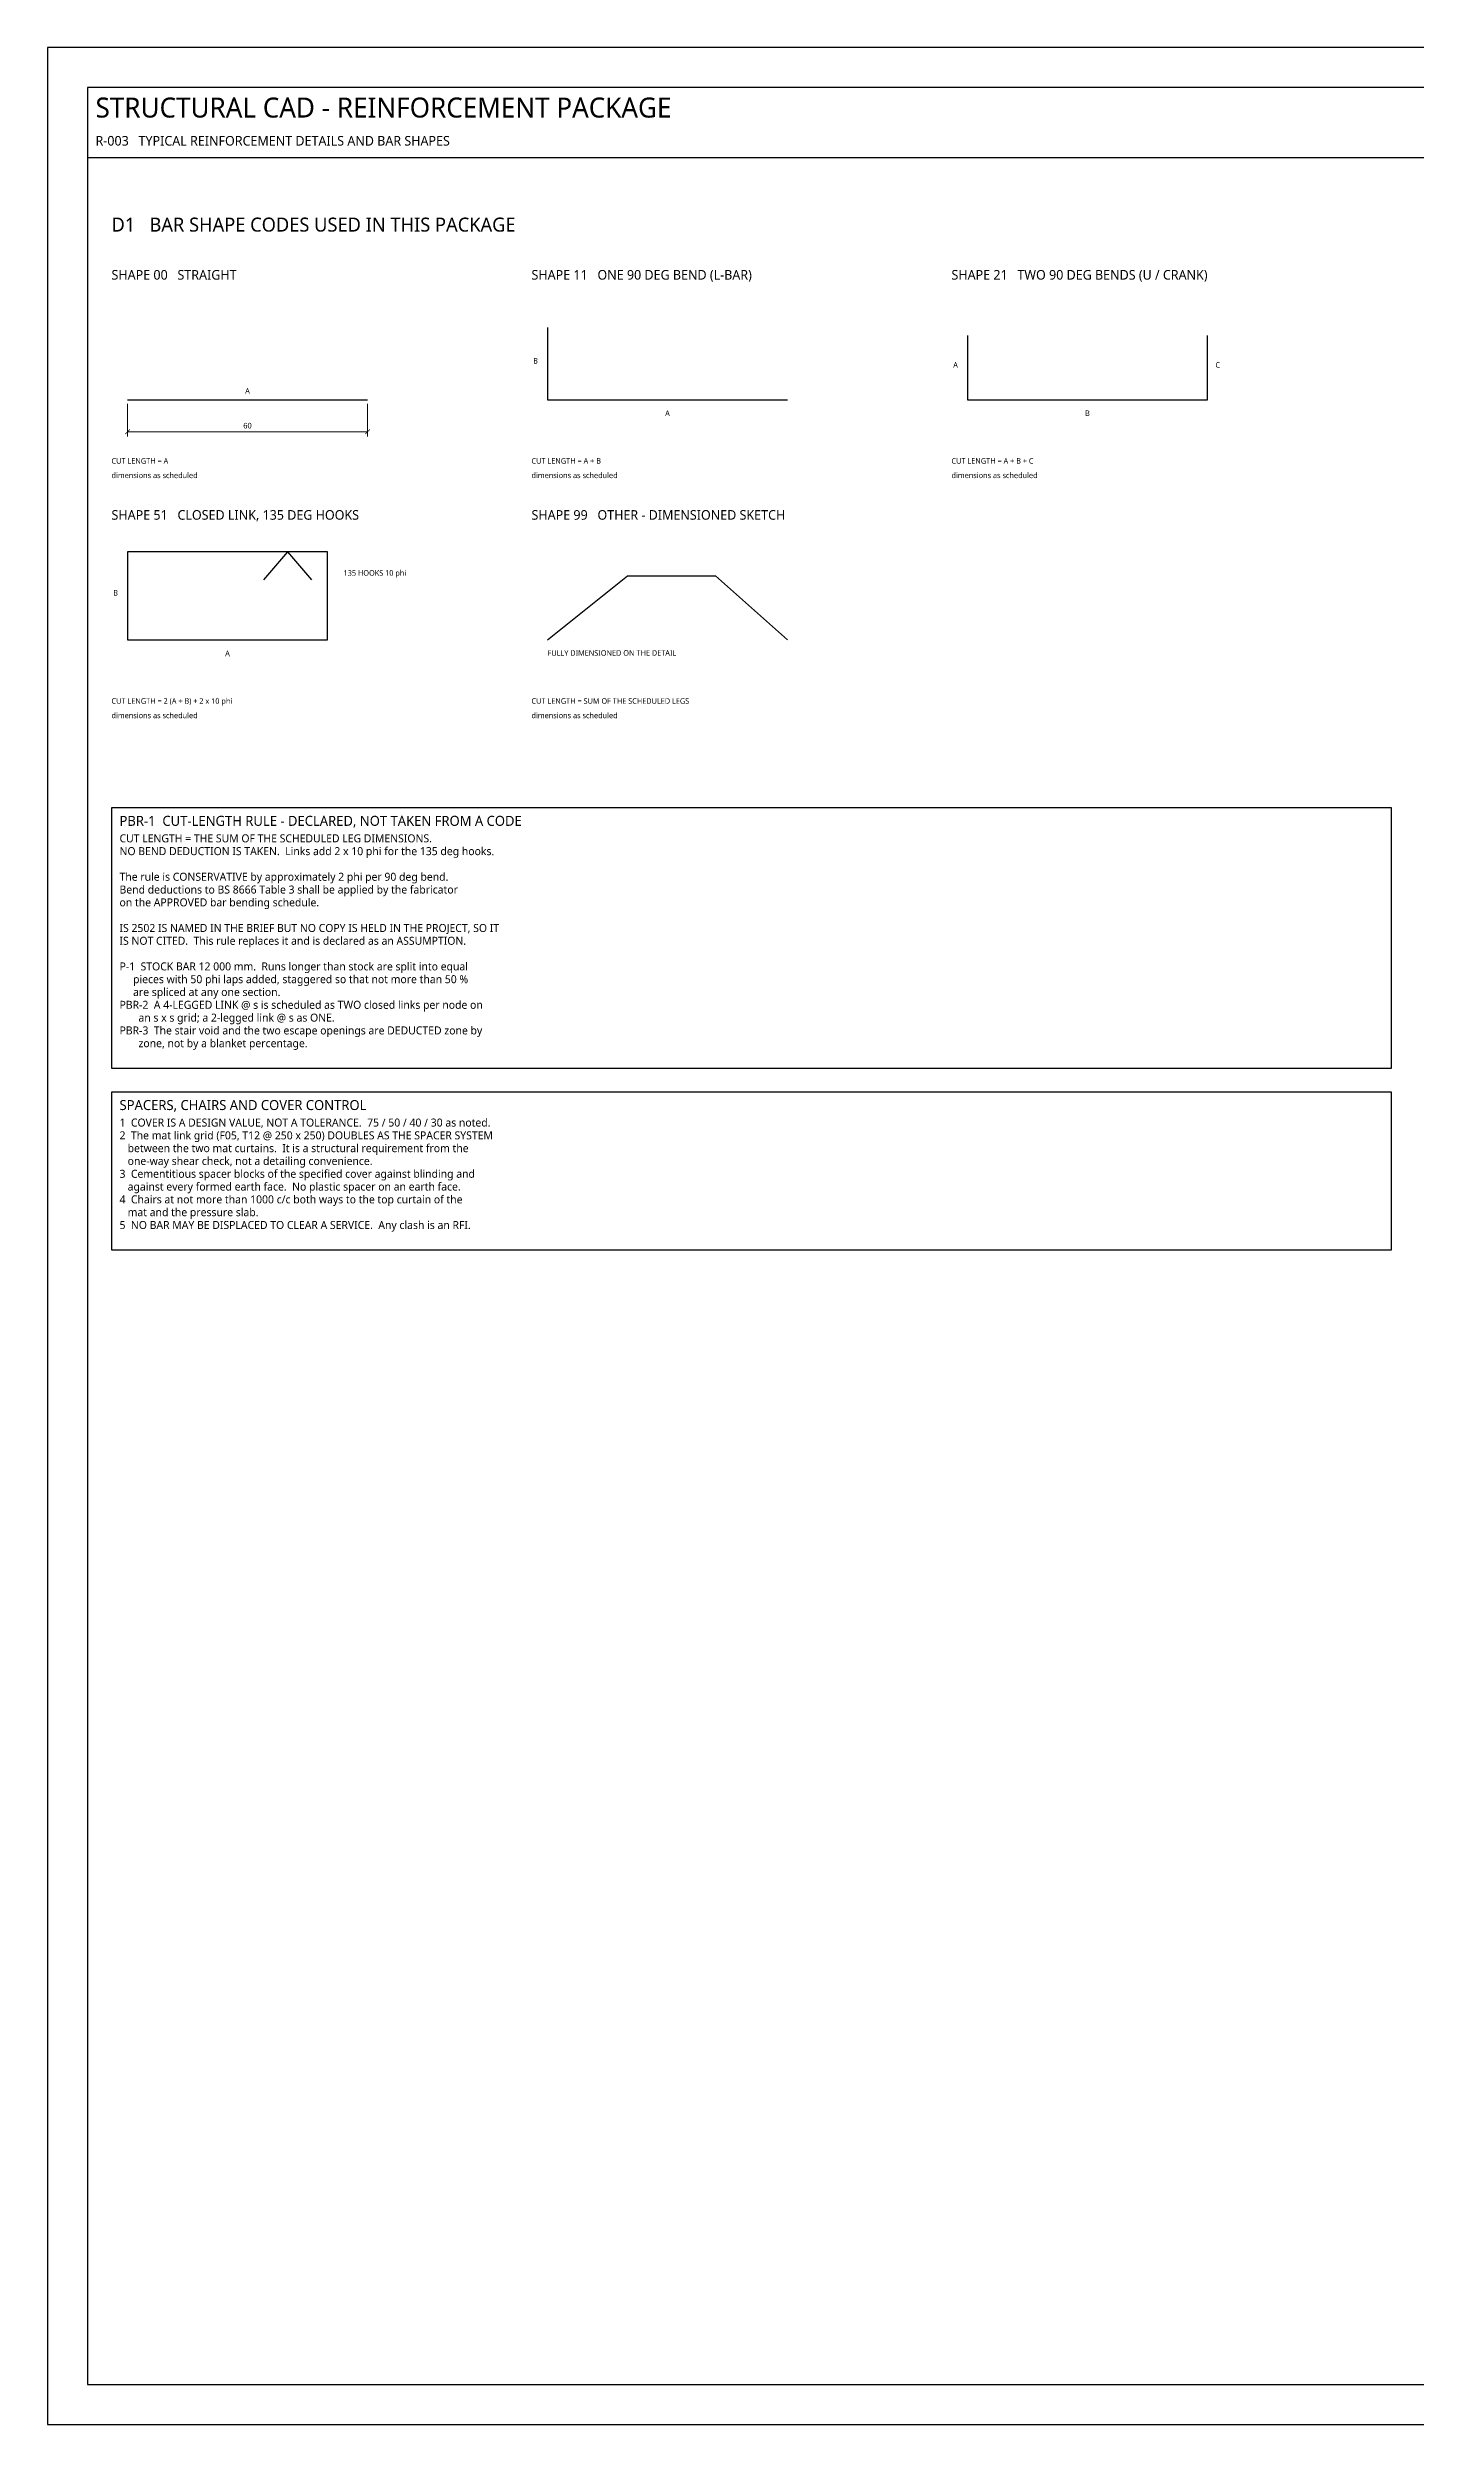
# Model space of a CAD drawing. Header units: millimetres. Extents: x 0 to 841, y 0 to 594.
# Drawn here: x 0 to 342, y 0 to 594 of the extents above; entities that cross this region are included whole.
import ezdxf
from ezdxf.enums import TextEntityAlignment as Align

# ---------------------------------------------------------------- set-up
doc = ezdxf.new("R2010")
doc.units = ezdxf.units.MM
for name, color, linetype in [('S-DIM', 4, 'Continuous'), ('S-NOTE', 7, 'Continuous'), ('S-REBAR-MAIN', 1, 'Continuous'), ('S-REBAR-STIRRUP', 6, 'Continuous'), ('S-TEXT', 7, 'Continuous'), ('S-TITLE', 7, 'Continuous')]:
    doc.layers.add(name, color=color, linetype=linetype)
doc.styles.add('OpenSans', font='OpenSans-Regular.ttf')
doc.dimstyles.new('SC-DIM-S', dxfattribs={"dimtxt": 1.4, "dimasz": 1.2, "dimexe": 1.2, "dimexo": 1, "dimgap": 0.8, "dimtad": 1, "dimdec": 0, "dimblk": 'ARCHTICK', "dimcen": 2.5, "dimclrd": 4, "dimclre": 4, "dimclrt": 4, "dimazin": 3, "dimtfac": 1, "dimtmove": 0, "dimatfit": 3, "dimlwd": 13, "dimlwe": 13})

# ---------------------------------------------------------------- blocks, each defined once
blk = doc.blocks.new('_ARCHTICK')
at = {"color": 0, "linetype": 'BYBLOCK', "const_width": 0.15}
blk.add_lwpolyline([(-0.5, -0.5), (0.5, 0.5)], dxfattribs=at)

msp = doc.modelspace()

# ---------------------------------------------------------------- linework, layer by layer
at = {"layer": 'S-REBAR-MAIN'}
msp.add_line((20, 506), (80, 506), dxfattribs=at)
for points in [[(125, 524), (125, 506), (185, 506)], [(230, 522), (230, 506), (290, 506), (290, 522)], [(125, 446), (145, 462), (167, 462), (185, 446)]]:
    msp.add_lwpolyline(points, dxfattribs=at)
at = {"layer": 'S-REBAR-STIRRUP'}
for q in [(54, 461), (66, 461)]:
    msp.add_line((60, 468), q, dxfattribs=at)
msp.add_lwpolyline([(20, 446), (70, 446), (70, 468), (20, 468)], close=True, dxfattribs=at)
at = {"layer": 'S-TITLE'}
msp.add_line((10, 566.5), (831, 566.5), dxfattribs=at)
for points in [[(0, 0), (841, 0), (841, 594), (0, 594)], [(10, 10), (831, 10), (831, 584), (10, 584)], [(16, 338.975), (336, 338.975), (336, 404), (16, 404)], [(16, 293.55), (336, 293.55), (336, 332.975), (16, 332.975)]]:
    msp.add_lwpolyline(points, close=True, dxfattribs=at)

# ---------------------------------------------------------------- texts
at = {"layer": 'S-NOTE', "style": 'OpenSans'}
for s, height, p in [('dimensions as scheduled', 1.4, (16, 486.4)), ('CUT LENGTH = A', 1.4, (16, 490)), ('dimensions as scheduled', 1.4, (121, 486.4)), ('CUT LENGTH = A + B', 1.4, (121, 490)), ('dimensions as scheduled', 1.4, (226, 486.4)), ('CUT LENGTH = A + B + C', 1.4, (226, 490)), ('dimensions as scheduled', 1.4, (16, 426.4)), ('CUT LENGTH = 2 (A + B) + 2 x 10 phi', 1.4, (16, 430)), ('dimensions as scheduled', 1.4, (121, 426.4)), ('CUT LENGTH = SUM OF THE SCHEDULED LEGS', 1.4, (121, 430)), ('CUT LENGTH = THE SUM OF THE SCHEDULED LEG DIMENSIONS.', 2, (18, 395.375)), ('NO BEND DEDUCTION IS TAKEN.  Links add 2 x 10 phi for the 135 deg hooks.', 2, (18, 392.175)), ('The rule is CONSERVATIVE by approximately 2 phi per 90 deg bend.', 2, (18, 385.775)), ('on the APPROVED bar bending schedule.', 2, (18, 379.375)), ('Bend deductions to BS 8666 Table 3 shall be applied by the fabricator', 2, (18, 382.575)), ('IS 2502 IS NAMED IN THE BRIEF BUT NO COPY IS HELD IN THE PROJECT, SO IT', 2, (18, 372.975)), ('IS NOT CITED.  This rule replaces it and is declared as an ASSUMPTION.', 2, (18, 369.775)), ('P-1  STOCK BAR 12 000 mm.  Runs longer than stock are split into equal', 2, (18, 363.375)), ('     are spliced at any one section.', 2, (18, 356.975)), ('     pieces with 50 phi laps added, staggered so that not more than 50 %', 2, (18, 360.175)), ('PBR-2  A 4-LEGGED LINK @ s is scheduled as TWO closed links per node on', 2, (18, 353.775)), ('       an s x s grid; a 2-legged link @ s as ONE.', 2, (18, 350.575)), ('PBR-3  The stair void and the two escape openings are DEDUCTED zone by', 2, (18, 347.375)), ('       zone, not by a blanket percentage.', 2, (18, 344.175)), ('2  The mat link grid (F05, T12 @ 250 x 250) DOUBLES AS THE SPACER SYSTEM', 2, (18, 321.15)), ('1  COVER IS A DESIGN VALUE, NOT A TOLERANCE.  75 / 50 / 40 / 30 as noted.', 2, (18, 324.35)), ('   one-way shear check, not a detailing convenience.', 2, (18, 314.75)), ('   between the two mat curtains.  It is a structural requirement from the', 2, (18, 317.95)), ('3  Cementitious spacer blocks of the specified cover against blinding and', 2, (18, 311.55)), ('   against every formed earth face.  No plastic spacer on an earth face.', 2, (18, 308.35)), ('4  Chairs at not more than 1000 c/c both ways to the top curtain of the', 2, (18, 305.15)), ('   mat and the pressure slab.', 2, (18, 301.95)), ('5  NO BAR MAY BE DISPLACED TO CLEAR A SERVICE.  Any clash is an RFI.', 2, (18, 298.75))]:
    msp.add_text(s, height=height, dxfattribs=at).set_placement(p)
at = {"layer": 'S-TEXT', "style": 'OpenSans'}
for s, p in [('B', (122.6, 515)), ('A', (227.6, 514)), ('B', (17.6, 457))]:
    msp.add_text(s, height=1.4, dxfattribs=at).set_placement(p, align=Align.RIGHT)
for s, p in [('C', (292, 514)), ('135 HOOKS 10 phi', (74, 462)), ('FULLY DIMENSIONED ON THE DETAIL', (125, 442))]:
    msp.add_text(s, height=1.4, dxfattribs=at).set_placement(p)
for s, p in [('A', (50, 508.2)), ('A', (155, 502.6)), ('B', (260, 502.6)), ('A', (45, 442.6))]:
    msp.add_text(s, height=1.4, dxfattribs=at).set_placement(p, align=Align.MIDDLE_CENTER)
at = {"layer": 'S-TITLE', "style": 'OpenSans'}
for s, height, p in [('STRUCTURAL CAD - REINFORCEMENT PACKAGE', 5, (12, 576.5)), ('R-003   TYPICAL REINFORCEMENT DETAILS AND BAR SHAPES', 2.4, (12, 569.5)), ('D1   BAR SHAPE CODES USED IN THIS PACKAGE', 3.5, (16, 548)), ('SHAPE 00   STRAIGHT', 2.4, (16, 536)), ('SHAPE 11   ONE 90 DEG BEND (L-BAR)', 2.4, (121, 536)), ('SHAPE 21   TWO 90 DEG BENDS (U / CRANK)', 2.4, (226, 536)), ('SHAPE 51   CLOSED LINK, 135 DEG HOOKS', 2.4, (16, 476)), ('SHAPE 99   OTHER - DIMENSIONED SKETCH', 2.4, (121, 476)), ('PBR-1  CUT-LENGTH RULE - DECLARED, NOT TAKEN FROM A CODE', 2.5, (18, 399.5)), ('SPACERS, CHAIRS AND COVER CONTROL', 2.5, (18, 328.475))]:
    msp.add_text(s, height=height, dxfattribs=at).set_placement(p)

# ---------------------------------------------------------------- dimensions: what is measured, and where the dimension line sits
at = {"layer": 'S-DIM'}
msp.add_linear_dim(base=(20, 498), p1=(20, 506), p2=(80, 506), dimstyle='SC-DIM-S', override={"dimlfac": 1}, dxfattribs=at).render()

doc.saveas('drawing.dxf')
